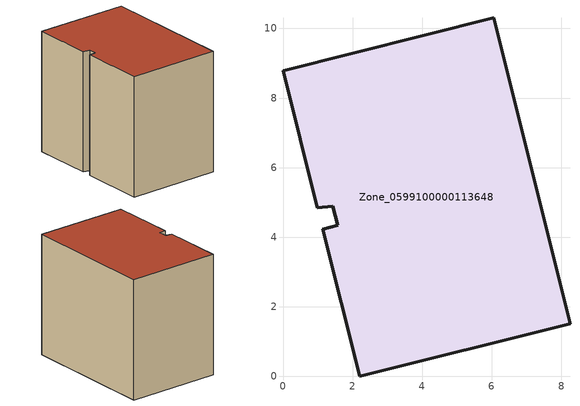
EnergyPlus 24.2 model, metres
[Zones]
Zone_0599100000113648
 floor ground (C_G): 1.14,4.23 1.57,4.34 1.43,4.89 0.99,4.84 0,8.79 6.06,10.31 8.25,1.52 2.2,0 z0
 wall outside (C_F): 1.43,4.89 1.57,4.34 1.14,4.23 2.2,0 8.25,1.52 6.06,10.31 0,8.79 0.99,4.84 1.43,4.89 z0:8.07
 roof outside (C_R): 1.57,4.34 1.14,4.23 2.2,0 8.25,1.52 6.06,10.31 0,8.79 0.99,4.84 1.43,4.89 z8.07
[BUILDING]
Pand.0599100000113648: North Axis=0; Terrain=City; Loads Convergence Tolerance Value=0.04; Temperature Convergence Tolerance Value=0.4; Solar Distribution=FullExterior; Maximum Number of Warmup Days=25; Minimum Number of Warmup Days=1
[Site:Location]
Rotterdam.The.Hague.AP_ZH_NLD Design_Conditions: Latitude=51.96; Longitude=4.45; Time Zone=1; Elevation=-4.5
[SITE:GROUNDTEMPERATURE:BUILDINGSURFACE]
18, 18, 18, 18, 18, 18, 18, 18, 18, 18, 18, 18
[MATERIAL] Thermal Absorptance=0.9; Solar Absorptance=0.7; Visible Absorptance=0.7
Name | Roughness | Thickness | Conductivity | Density | Specific Heat
G.TC.1965-1974 | MediumSmooth | 0.15 | 0.882353 | 540 | 1210
F.TC.1965-1974 | Rough | 0.3 | 0.697674 | 1920 | 840
R.TC.1965-1974 | MediumRough | 0.2 | 0.232558 | 1500 | 1000
[CONSTRUCTION]
C_G: G.TC.1965-1974
C_F: F.TC.1965-1974
C_R: R.TC.1965-1974
[ZONE]
Zone_0599100000113648: Type=1; Multiplier=1; Ceiling Height=Autocalculate; Volume=Autocalculate; Floor Area=autocalculate; Part of Total Floor Area=Yes
[ZONEINFILTRATION:DESIGNFLOWRATE]
Infil_Zone_0599100000113648: Zone or ZoneList or Space or SpaceList=Zone_0599100000113648; Schedule=AlwaysOn; Design Flow Rate Calculation Method=Flow/Area; Flow Rate per Floor Area=0.003; Constant Term Coefficient=1; Temperature Term Coefficient=0; Velocity Term Coefficient=0; Velocity Squared Term Coefficient=0
[HVACTEMPLATE:ZONE:IDEALLOADSAIRSYSTEM]
Zone_0599100000113648: Maximum Heating Supply Air Temperature=50; Minimum Cooling Supply Air Temperature=13; Maximum Heating Supply Air Humidity Ratio=0.0156; Minimum Cooling Supply Air Humidity Ratio=0.0077; Heating Limit=NoLimit; Cooling Limit=NoLimit; Dehumidification Control Type=ConstantSensibleHeatRatio; Cooling Sensible Heat Ratio=0.7; Dehumidification Setpoint=60; Humidification Control Type=None; Humidification Setpoint=30; Outdoor Air Method=None; Outdoor Air Flow Rate per Person=0.00944; Outdoor Air Flow Rate per Zone Floor Area=0; Outdoor Air Flow Rate per Zone=0; Demand Controlled Ventilation Type=None; Outdoor Air Economizer Type=NoEconomizer; Heat Recovery Type=None; Sensible Heat Recovery Effectiveness=0.7; Latent Heat Recovery Effectiveness=0.65
[ZONECONTROL:THERMOSTAT]
ThermostatControl_Zone_0599100000113648: Zone or ZoneList=Zone_0599100000113648; Control Type Schedule=DualSetpointControlType; Control 1=Thermostat_Zone_0599100000113648; Temperature Difference Between Cutout And Setpoint=0
[THERMOSTATSETPOINT:DUALSETPOINT]
Thermostat_Zone_0599100000113648: Heating Setpoint Temperature Schedule=HeatingSetpoint_Zone_0599100000113648; Cooling Setpoint Temperature Schedule=CoolingSetpoint_Zone_0599100000113648
[SCHEDULE:COMPACT]
HeatingSetpoint_Zone_0599100000113648: Through: 12/31, For: AllDays, Until: 24:00, 21
CoolingSetpoint_Zone_0599100000113648: Through: 12/31, For: AllDays, Until: 24:00, 24
DualSetpointControlType: Through: 12/31, For: AllDays, Until: 24:00, 4
AlwaysOn: Through: 12/31, For: AllDays, Until: 24:00, 1
